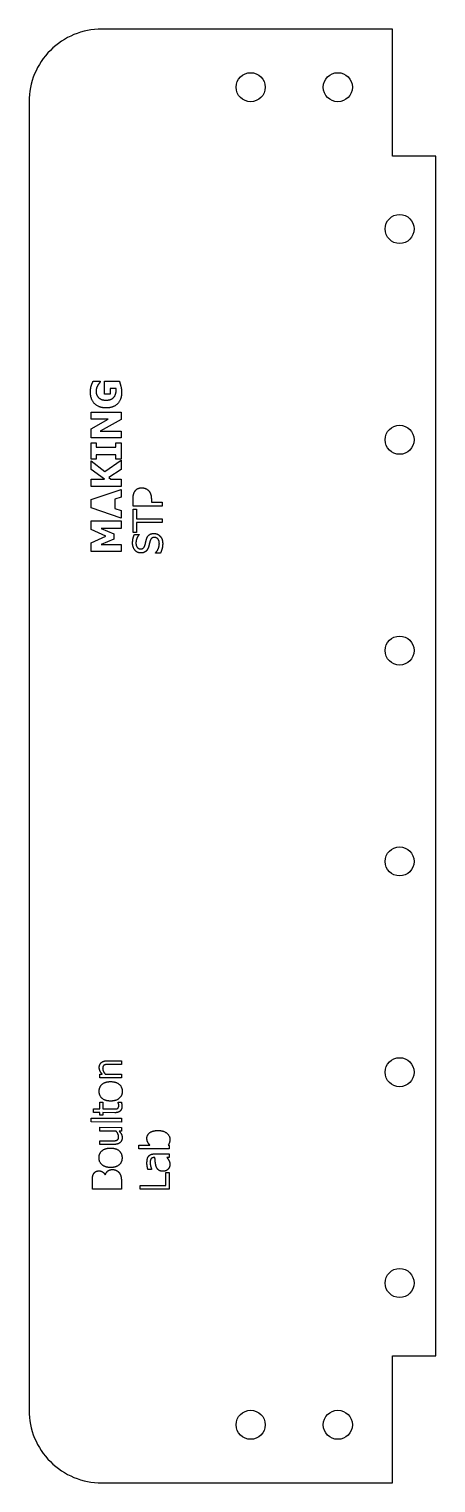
# Model space of a CAD drawing. Header units: millimetres. Extents: x -25 to 31, y -100 to 100.
import ezdxf

# ---------------------------------------------------------------- set-up
doc = ezdxf.new("R2010")
doc.units = ezdxf.units.MM

msp = doc.modelspace()

# ---------------------------------------------------------------- linework, layer by layer
for p, q in [((-7.68, -55.25), (-7.77, -55.25)), ((-14.53, -57.64), (-14.51, -57.64))]:
    msp.add_line(p, q)
msp.add_lwpolyline([(-25, -90, 0.414214), (-15, -100), (25, -100), (25, -82.5), (31, -82.5), (31, 82.5), (25, 82.5), (25, 100), (-15, 100, 0.414214), (-25, 90)], format="xyb", close=True)
for points in [[(-16.18, 51.55), (-15.21, 51.55), (-15.21, 51.45)], [(-13.03, 50.56), (-13.84, 50.56), (-13.84, 49.76), (-14.61, 49.76), (-14.61, 51.56), (-12.58, 51.56)], [(-8.17, 35.35), (-8.17, 34.9), (-6.68, 34.9), (-6.68, 34.37), (-10.68, 34.37), (-10.68, 35.38)], [(-10.49, 30.47), (-9.86, 30.47), (-9.86, 30.43)], [(-6.92, 27.9), (-7.59, 27.9), (-7.59, 27.94)], [(-14.21, -41.92), (-12.26, -41.92), (-12.26, -42.43), (-13.97, -42.43)], [(-14.5, -43.77), (-12.26, -43.77), (-12.26, -44.28), (-15.26, -44.27), (-15.26, -43.77), (-14.93, -43.77)], [(-13.19, -49.07), (-14.85, -49.06), (-14.85, -49.4), (-15.27, -49.4), (-15.27, -49.06), (-16.13, -49.06), (-16.13, -48.56), (-15.27, -48.56), (-15.27, -47.63), (-14.85, -47.63), (-14.85, -48.56), (-13.42, -48.56)], [(-12.75, -47.66), (-12.75, -47.63), (-12.3, -47.63)], [(-13.03, -51.59), (-15.28, -51.59), (-15.27, -51.08), (-12.28, -51.09), (-12.28, -51.59), (-12.61, -51.59)], [(-13.33, -53.44), (-15.28, -53.44), (-15.28, -52.93), (-13.57, -52.94)], [(-5.84, -53.53), (-5.7, -53.56), (-5.7, -54.03), (-9.88, -54.03), (-9.87, -53.52), (-8.39, -53.52)], [(-7.75, -54.74), (-5.7, -54.74), (-5.7, -55.25), (-6.02, -55.25)], [(-8.13, -56.86), (-8.13, -56.89), (-8.64, -56.89)], [(-12.29, -58.46), (-12.29, -59.6), (-16.29, -59.6), (-16.29, -58.54)]]:
    msp.add_lwpolyline(points)
for points in [[(-16.47, 45.02), (-14.1, 46.34), (-16.47, 46.34), (-16.47, 47.28), (-12.34, 47.28), (-12.34, 46.29), (-15.22, 44.7), (-12.34, 44.7), (-12.34, 43.75), (-16.47, 43.75)], [(-15.75, 43.07), (-15.75, 42.48), (-13.06, 42.48), (-13.06, 43.07), (-12.34, 43.07), (-12.34, 40.85), (-13.06, 40.85), (-13.06, 41.44), (-15.75, 41.44), (-15.75, 40.85), (-16.47, 40.85), (-16.47, 43.07)], [(-16.47, 38.1), (-14.63, 38.1), (-16.47, 39.43), (-16.47, 40.62), (-14.55, 39.15), (-12.34, 40.68), (-12.34, 39.43), (-14.02, 38.31), (-13.74, 38.1), (-12.34, 38.1), (-12.34, 37.07), (-16.47, 37.07)], [(-13.19, 34.04), (-12.34, 33.78), (-12.34, 32.74), (-16.47, 34.14), (-16.47, 35.27), (-12.34, 36.66), (-12.34, 35.59), (-13.19, 35.34)], [(-16.47, 28.12), (-16.47, 29.32), (-14.43, 30.23), (-16.47, 31.14), (-16.47, 32.33), (-12.34, 32.33), (-12.34, 31.3), (-15.08, 31.3), (-13.31, 30.56), (-13.31, 29.85), (-15.08, 29.1), (-12.34, 29.1), (-12.34, 28.12)], [(-10.21, 32.63), (-6.68, 32.63), (-6.68, 32.1), (-10.21, 32.1), (-10.21, 30.75), (-10.68, 30.75), (-10.68, 33.97), (-10.21, 33.97)], [(-16.45, -49.83), (-12.27, -49.84), (-12.27, -50.35), (-16.45, -50.34)], [(-6.18, -57.3), (-5.71, -57.3), (-5.71, -59.61), (-9.71, -59.61), (-9.71, -59.08), (-6.18, -59.08)]]:
    msp.add_lwpolyline(points, close=True)
for centre in [(5.5, 92), (17.5, 92), (26, 72.5), (26, 43.5), (26, 14.5), (26, -14.5), (26, -43.5), (26, -72.5), (5.5, -92), (17.5, -92)]:
    msp.add_circle(centre, 2)
for points in [[(-16.55, 50.04), (-16.55, 50.55), (-16.35, 51.2), (-16.18, 51.55)], [(-14.41, 47.88), (-15.38, 47.88), (-16.55, 49.03), (-16.55, 50.04)], [(-15.56, 50.96), (-15.65, 50.81), (-15.78, 50.4), (-15.78, 50.18)], [(-15.78, 50.18), (-15.78, 49.91), (-15.61, 49.48), (-15.44, 49.31)], [(-15.21, 51.45), (-15.27, 51.38), (-15.49, 51.1), (-15.56, 50.96)], [(-14.43, 48.95), (-13.7, 48.95), (-13.02, 49.68), (-13.02, 50.3)], [(-12.26, 50.01), (-12.26, 49.03), (-13.38, 47.88), (-14.41, 47.88)], [(-13.02, 50.3), (-13.02, 50.36), (-13.02, 50.5), (-13.03, 50.56)], [(-12.58, 51.56), (-12.47, 51.29), (-12.26, 50.43), (-12.26, 50.01)], [(-15.44, 49.31), (-15.27, 49.14), (-14.76, 48.95), (-14.43, 48.95)], [(-10.68, 35.38), (-10.68, 35.73), (-10.56, 36.23), (-10.43, 36.42)], [(-10.43, 36.42), (-10.28, 36.65), (-9.81, 36.9), (-9.48, 36.9)], [(-9.48, 36.9), (-9.22, 36.9), (-8.75, 36.71), (-8.59, 36.55)], [(-8.59, 36.55), (-8.39, 36.34), (-8.17, 35.78), (-8.17, 35.35)], [(-10.75, 29.28), (-10.75, 29.61), (-10.62, 30.21), (-10.49, 30.47)], [(-9.86, 30.43), (-10.03, 30.24), (-10.29, 29.64), (-10.29, 29.31)], [(-8.83, 29.83), (-8.71, 30.24), (-8.2, 30.62), (-7.82, 30.62)], [(-7.74, 30.07), (-7.98, 30.07), (-8.28, 29.83), (-8.35, 29.58)], [(-7.82, 30.62), (-7.59, 30.62), (-7.13, 30.43), (-6.98, 30.26)], [(-7.07, 29.18), (-7.07, 29.62), (-7.44, 30.07), (-7.74, 30.07)], [(-6.98, 30.26), (-6.8, 30.07), (-6.61, 29.58), (-6.61, 29.22)], [(-9.61, 27.93), (-10.09, 27.93), (-10.75, 28.69), (-10.75, 29.28)], [(-10.29, 29.31), (-10.29, 28.94), (-9.95, 28.49), (-9.66, 28.49)], [(-9.66, 28.49), (-9.41, 28.49), (-9.11, 28.76), (-9.04, 29.01)], [(-8.89, 28.19), (-9.02, 28.07), (-9.38, 27.93), (-9.61, 27.93)], [(-9.04, 29.01), (-9, 29.18), (-8.88, 29.67), (-8.83, 29.83)], [(-8.53, 28.85), (-8.59, 28.65), (-8.75, 28.32), (-8.89, 28.19)], [(-8.35, 29.58), (-8.4, 29.39), (-8.48, 29.08), (-8.53, 28.85)], [(-7.59, 27.94), (-7.35, 28.21), (-7.07, 28.87), (-7.07, 29.18)], [(-6.61, 29.22), (-6.61, 28.78), (-6.79, 28.17), (-6.92, 27.9)], [(-15.34, -42.86), (-15.34, -42.42), (-14.76, -41.92), (-14.21, -41.92)], [(-14.93, -43.77), (-15.13, -43.54), (-15.34, -43.1), (-15.34, -42.86)], [(-14.64, -42.52), (-14.75, -42.58), (-14.86, -42.8), (-14.87, -42.99)], [(-14.87, -42.99), (-14.87, -43.18), (-14.67, -43.58), (-14.5, -43.77)], [(-13.97, -42.43), (-14.18, -42.43), (-14.53, -42.46), (-14.64, -42.52)], [(-15.35, -46.13), (-15.35, -45.52), (-14.52, -44.79), (-13.76, -44.79)], [(-13.76, -44.79), (-13.01, -44.8), (-12.18, -45.53), (-12.18, -46.13)], [(-13.77, -47.47), (-14.52, -47.47), (-15.35, -46.73), (-15.35, -46.13)], [(-12.18, -46.13), (-12.18, -46.76), (-13.04, -47.47), (-13.77, -47.47)], [(-12.65, -48.07), (-12.65, -47.94), (-12.73, -47.71), (-12.75, -47.66)], [(-12.3, -47.63), (-12.26, -47.78), (-12.21, -48.07), (-12.21, -48.19)], [(-13.42, -48.56), (-13.2, -48.56), (-12.95, -48.55), (-12.84, -48.49)], [(-12.21, -48.19), (-12.21, -48.6), (-12.68, -49.07), (-13.19, -49.07)], [(-12.84, -48.49), (-12.75, -48.45), (-12.65, -48.24), (-12.65, -48.07)], [(-12.67, -52.37), (-12.67, -52.19), (-12.88, -51.77), (-13.03, -51.59)], [(-12.61, -51.59), (-12.4, -51.83), (-12.19, -52.24), (-12.19, -52.5)], [(-8.78, -52.61), (-8.78, -52.1), (-7.97, -51.52), (-7.24, -51.52)], [(-7.24, -51.52), (-6.51, -51.52), (-5.61, -52.23), (-5.61, -52.77)], [(-15.37, -55.27), (-15.37, -54.66), (-14.53, -53.93), (-13.78, -53.94)], [(-13.78, -53.94), (-13.02, -53.94), (-12.2, -54.67), (-12.2, -55.28)], [(-13.57, -52.94), (-13.33, -52.94), (-13.01, -52.9), (-12.9, -52.84)], [(-12.46, -53.17), (-12.6, -53.3), (-13.03, -53.44), (-13.33, -53.44)], [(-12.9, -52.84), (-12.78, -52.78), (-12.67, -52.57), (-12.67, -52.37)], [(-12.19, -52.5), (-12.19, -52.7), (-12.32, -53.04), (-12.46, -53.17)], [(-8.39, -53.52), (-8.56, -53.33), (-8.78, -52.89), (-8.78, -52.61)], [(-5.61, -52.77), (-5.62, -53.01), (-5.74, -53.36), (-5.84, -53.53)], [(-13.79, -56.61), (-14.54, -56.61), (-15.37, -55.87), (-15.37, -55.27)], [(-12.2, -55.28), (-12.2, -55.9), (-13.05, -56.62), (-13.79, -56.61)], [(-8.77, -55.97), (-8.77, -55.66), (-8.68, -55.23), (-8.55, -55.07)], [(-8.64, -56.89), (-8.68, -56.75), (-8.78, -56.22), (-8.77, -55.97)], [(-8.55, -55.07), (-8.43, -54.9), (-8.03, -54.74), (-7.75, -54.74)], [(-8.23, -55.45), (-8.29, -55.55), (-8.33, -55.82), (-8.33, -55.97)], [(-8.33, -55.97), (-8.33, -56.15), (-8.23, -56.62), (-8.13, -56.86)], [(-7.77, -55.25), (-7.95, -55.24), (-8.16, -55.35), (-8.23, -55.45)], [(-7.45, -56.58), (-7.57, -56.33), (-7.65, -55.64), (-7.68, -55.25)], [(-6.02, -55.25), (-5.98, -55.31), (-5.81, -55.52), (-5.77, -55.61)], [(-5.77, -55.61), (-5.69, -55.75), (-5.62, -56), (-5.62, -56.22)], [(-16.29, -58.54), (-16.28, -58.11), (-16.23, -57.68), (-16.12, -57.49)], [(-16.12, -57.49), (-16.01, -57.27), (-15.63, -57.07), (-15.38, -57.07)], [(-15.38, -57.07), (-15.1, -57.07), (-14.65, -57.37), (-14.53, -57.64)], [(-14.51, -57.64), (-14.41, -57.28), (-13.9, -56.89), (-13.51, -56.89)], [(-13.51, -56.89), (-13.22, -56.89), (-12.76, -57.12), (-12.61, -57.31)], [(-12.61, -57.31), (-12.44, -57.53), (-12.29, -58.05), (-12.29, -58.46)], [(-6.57, -57.13), (-6.89, -57.13), (-7.33, -56.87), (-7.45, -56.58)], [(-5.89, -56.87), (-6.01, -56.99), (-6.37, -57.13), (-6.57, -57.13)], [(-5.62, -56.22), (-5.62, -56.41), (-5.76, -56.74), (-5.89, -56.87)]]:
    msp.add_open_spline(points, degree=2)

doc.saveas('drawing.dxf')
